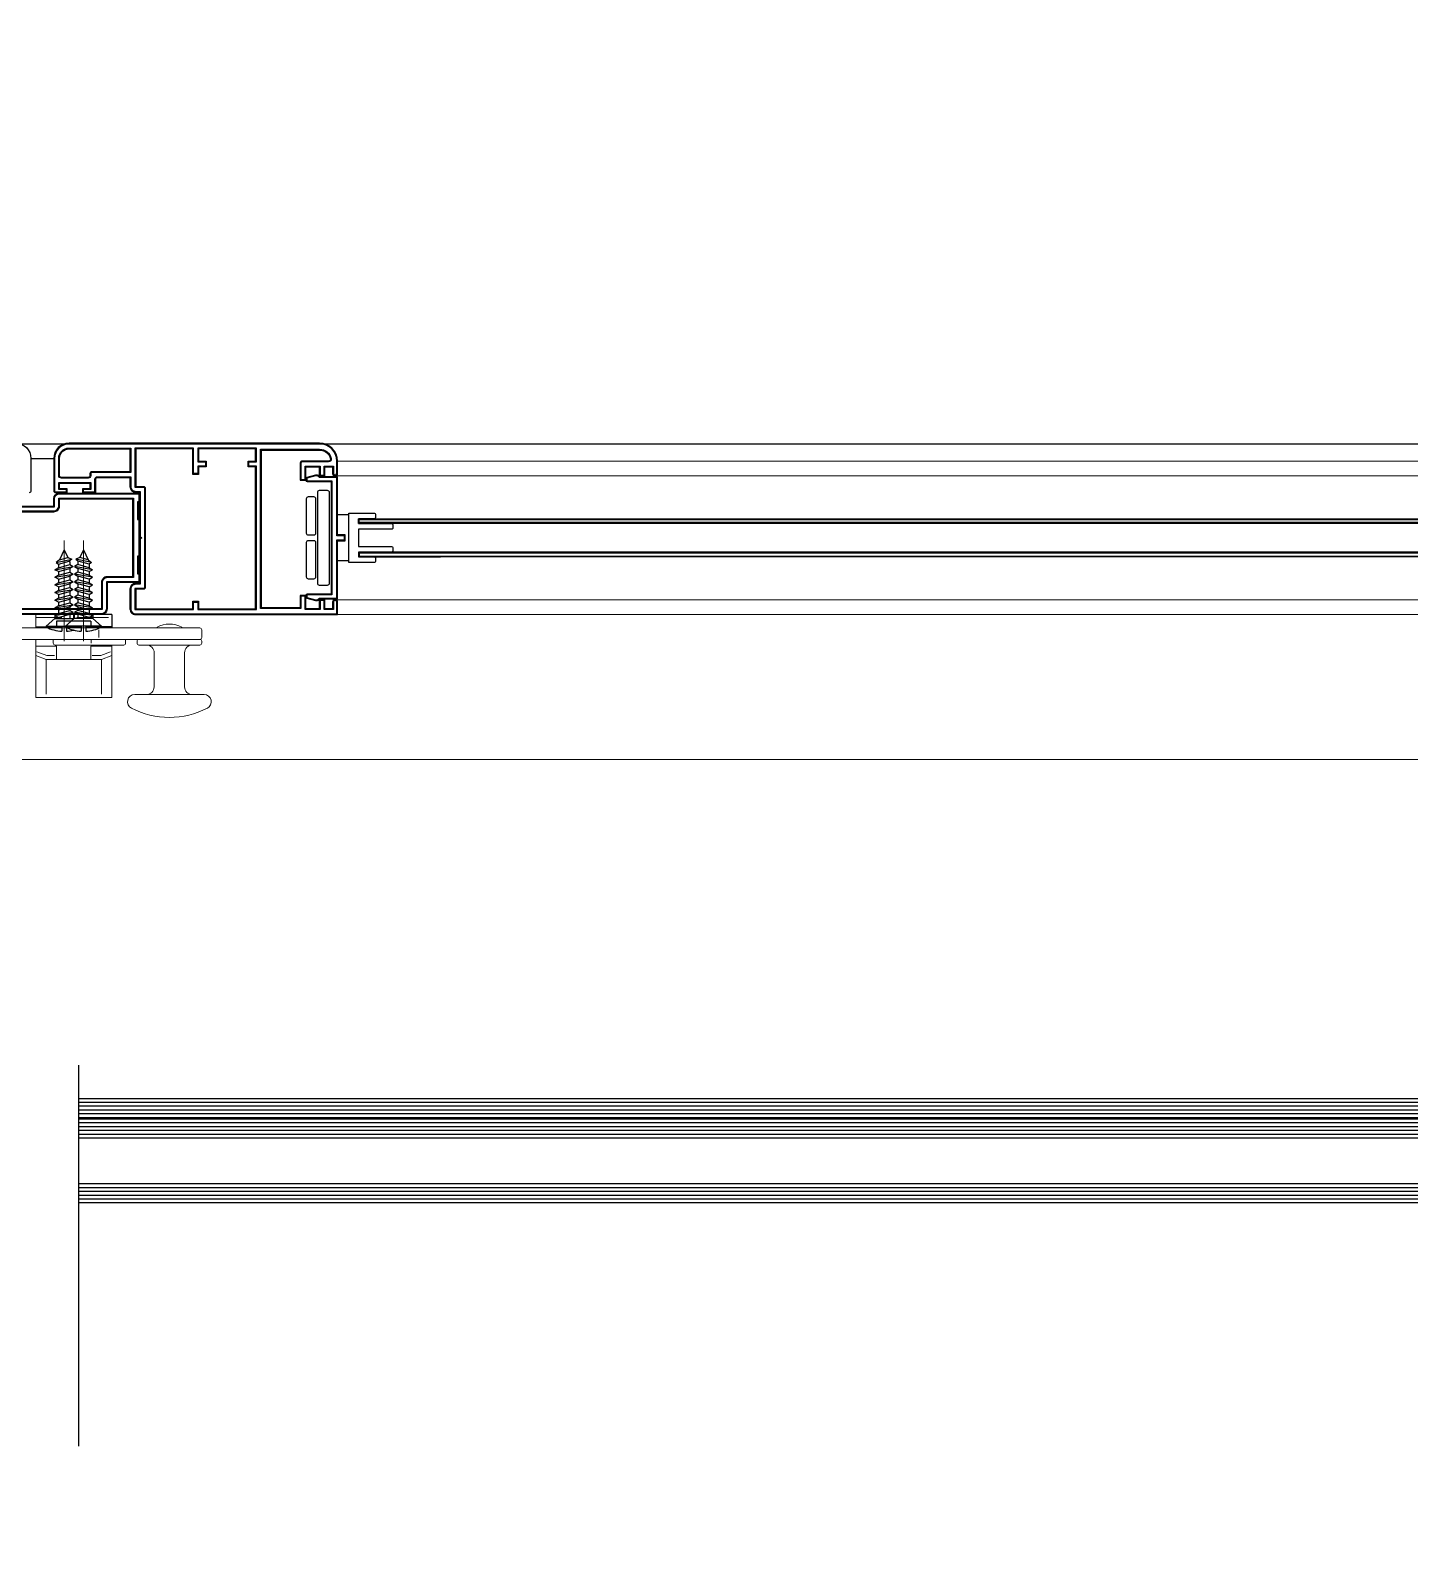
# Model space of a CAD drawing. Header units: millimetres. Extents: x 1251.1 to 1334.1, y 1577.6 to 1641.3.
# Drawn here: x 1277.4718 to 1277.8338, y 1620.2657 to 1620.668 of the extents above; entities that cross this region are included whole.
import ezdxf

# ---------------------------------------------------------------- set-up
doc = ezdxf.new("R2010")
doc.units = ezdxf.units.MM
doc.linetypes.add('TRATTOPUNTO', pattern=[1, 0.5, -0.25, 0, -0.25])
for name, color, linetype in [('FINESTRA_finissime', 251, 'Continuous'), ('MONTANTI sezioni - windows structure section', 2, 'Continuous'), ('MURATURA', 140, 'Continuous')]:
    doc.layers.add(name, color=color, linetype=linetype)
doc.layers.add('PROIEZIONI finissime - fine lines', color=251, linetype='Continuous', lineweight=9)
doc.layers.add('VETRATE sezioni - windows sections', color=7, linetype='Continuous', true_color=0x4d79ff)

msp = doc.modelspace()

# ---------------------------------------------------------------- hatches: boundary and pattern name
h = msp.add_hatch()
h.set_pattern_fill('GRASS', color=256, scale=0.05399999999999999)
h.set_pattern_definition([(90, (0, 0), (-0.9698676609599999, 0.9698676609599999), [0.257175, -1.68256032192]), (45, (0, 0), (-0.9698676610754683, 0.9698676610754684), [0.257175, -1.114425]), (135, (0, 0), (-0.9698676610754684, -0.9698676610754683), [0.257175, -1.114425])])
h.paths.add_polyline_path([(1288.156753483145, 1623.663419884172), (1271.814513092768, 1623.663419884172), (1271.653388966745, 1615.164947138083), (1275.156753483145, 1615.164947138083), (1275.156753483145, 1616.859523159729), (1275.156753483145, 1618.059523159729), (1275.156753483145, 1620.559523159729), (1288.156753483145, 1620.559523159729)])
h = msp.add_hatch()
h.set_pattern_fill('GRASS', color=256, scale=10)
h.set_pattern_definition([(90, (0, 0), (-179.6051224, 179.6051224), [47.625, -311.5852448]), (45, (0, 0), (-179.605122421383, 179.6051224213831), [47.625, -206.375]), (135, (0, 0), (-179.6051224213831, -179.605122421383), [47.625, -206.375])])
h.paths.add_polyline_path([(1288.156753483145, 1623.663419884172), (1271.814513092768, 1623.663419884172), (1271.653388966745, 1615.164947138083), (1275.156753483145, 1615.164947138083), (1275.156753483145, 1616.859523159729), (1275.156753483145, 1618.059523159729), (1275.156753483145, 1620.559523159729), (1288.156753483145, 1620.559523159729)])

# ---------------------------------------------------------------- linework, layer by layer
at = {"layer": 'FINESTRA_finissime', "color": 145, "linetype": 'TRATTOPUNTO', "ltscale": 0.02}
msp.add_line((1277.484452062899, 1620.296418012362), (1277.484452062899, 1620.443415447614), dxfattribs=at)
at = {"layer": 'MONTANTI sezioni - windows structure section'}
for p, q in [((1277.471919423889, 1620.555717224021), (1277.477919423889, 1620.555717224021)), ((1277.555419423889, 1620.540867224021), (1277.552419423889, 1620.540867224021)), ((1277.557919423889, 1620.539867224021), (1277.993253483146, 1620.539867224021)), ((1277.557919423889, 1620.538667224021), (1277.557919423889, 1620.539867224021)), ((1277.558119423889, 1620.539667224021), (1277.993253483146, 1620.539667224021)), ((1277.558119423889, 1620.538867224021), (1277.558119423889, 1620.539667224021)), ((1277.993253483146, 1620.538667224021), (1277.557919423889, 1620.538667224021)), ((1277.993253483146, 1620.538867224021), (1277.558119423889, 1620.538867224021)), ((1277.480619423889, 1620.531717224021), (1277.479398082981, 1620.529098049993)), ((1277.480619423889, 1620.531717224021), (1277.481569458464, 1620.5296798683)), ((1277.485719423889, 1620.531717224021), (1277.484769389314, 1620.5296798683)), ((1277.485719423889, 1620.531717224021), (1277.486940764796, 1620.529098049993)), ((1277.478219423889, 1620.526507722576), (1277.483019423889, 1620.527307615849)), ((1277.479398082981, 1620.529098049993), (1277.478543500502, 1620.528345881622)), ((1277.478543500502, 1620.528345881622), (1277.479119423889, 1620.527988107333)), ((1277.478558206485, 1620.528355387302), (1277.482626742926, 1620.529245213127)), ((1277.479119423889, 1620.527988107333), (1277.481998596294, 1620.528759579254)), ((1277.479119423889, 1620.527988107333), (1277.479119423889, 1620.527023383514)), ((1277.479119423889, 1620.527023383514), (1277.482119423889, 1620.527827231091)), ((1277.479398082981, 1620.529098049993), (1277.481569458464, 1620.5296798683)), ((1277.481569458464, 1620.5296798683), (1277.482626742926, 1620.529245213127)), ((1277.482648265142, 1620.529248814507), (1277.481998596294, 1620.528759579254)), ((1277.481998596294, 1620.528759579254), (1277.482119423889, 1620.52850046364)), ((1277.482119423889, 1620.52850046364), (1277.482119423889, 1620.527827231091)), ((1277.482119423889, 1620.527827231091), (1277.483019423889, 1620.527307615849)), ((1277.483019423889, 1620.527307615849), (1277.482119423889, 1620.526791954911)), ((1277.484219423889, 1620.527827231091), (1277.483319423889, 1620.527307615849)), ((1277.483319423889, 1620.527307615849), (1277.484219423889, 1620.526791954911)), ((1277.488119423889, 1620.526507722576), (1277.483319423889, 1620.527307615849)), ((1277.483690582635, 1620.529248814507), (1277.484340251484, 1620.528759579254)), ((1277.484769389314, 1620.5296798683), (1277.483712104851, 1620.529245213127)), ((1277.487780641293, 1620.528355387302), (1277.483712104851, 1620.529245213127)), ((1277.484340251484, 1620.528759579254), (1277.484219423889, 1620.52850046364)), ((1277.484219423889, 1620.52850046364), (1277.484219423889, 1620.527827231091)), ((1277.487219423889, 1620.527023383514), (1277.484219423889, 1620.527827231091)), ((1277.487219423889, 1620.527988107333), (1277.484340251484, 1620.528759579254)), ((1277.486940764796, 1620.529098049993), (1277.484769389314, 1620.5296798683)), ((1277.486940764796, 1620.529098049993), (1277.487795347275, 1620.528345881622)), ((1277.487795347275, 1620.528345881622), (1277.487219423889, 1620.527988107333)), ((1277.487219423889, 1620.527988107333), (1277.487219423889, 1620.527023383514)), ((1277.555419423889, 1620.528867224021), (1277.552419423889, 1620.528867224021)), ((1278.007753483145, 1620.531067224021), (1277.557919423889, 1620.531067224021)), ((1277.557919423889, 1620.531067224021), (1277.557919423889, 1620.529867224021)), ((1277.557919423889, 1620.529867224021), (1277.579419423889, 1620.529867224021)), ((1277.993253483146, 1620.530867224021), (1277.558119423889, 1620.530867224021)), ((1277.558119423889, 1620.530867224021), (1277.558119423889, 1620.530067224021)), ((1277.558119423889, 1620.530067224021), (1277.993253483146, 1620.530067224021)), ((1278.003553483145, 1620.529867224021), (1277.579419423889, 1620.529867224021)), ((1277.479119423889, 1620.527023383514), (1277.478219423889, 1620.526507722576)), ((1277.479119423889, 1620.525988107333), (1277.478219423889, 1620.526507722576)), ((1277.478219423889, 1620.524507722576), (1277.483019423889, 1620.525307615849)), ((1277.479119423889, 1620.525023383514), (1277.478219423889, 1620.524507722576)), ((1277.479119423889, 1620.523988107333), (1277.478219423889, 1620.524507722576)), ((1277.478219423889, 1620.522507722576), (1277.483019423889, 1620.523307615849)), ((1277.479119423889, 1620.525988107333), (1277.482119423889, 1620.526791954911)), ((1277.479119423889, 1620.525988107333), (1277.479119423889, 1620.525023383514)), ((1277.479119423889, 1620.525023383514), (1277.482119423889, 1620.525827231091)), ((1277.479119423889, 1620.523988107333), (1277.482119423889, 1620.524791954911)), ((1277.479119423889, 1620.523988107333), (1277.479119423889, 1620.523023383514)), ((1277.479119423889, 1620.523023383514), (1277.482119423889, 1620.523827231091)), ((1277.482119423889, 1620.526791954911), (1277.482119423889, 1620.525827231091)), ((1277.482119423889, 1620.525827231091), (1277.483019423889, 1620.525307615849)), ((1277.483019423889, 1620.525307615849), (1277.482119423889, 1620.524791954911)), ((1277.482119423889, 1620.524791954911), (1277.482119423889, 1620.523827231091)), ((1277.482119423889, 1620.523827231091), (1277.483019423889, 1620.523307615849)), ((1277.483019423889, 1620.523307615849), (1277.482119423889, 1620.522791954911)), ((1277.484219423889, 1620.525827231091), (1277.483319423889, 1620.525307615849)), ((1277.483319423889, 1620.525307615849), (1277.484219423889, 1620.524791954911)), ((1277.488119423889, 1620.524507722576), (1277.483319423889, 1620.525307615849)), ((1277.484219423889, 1620.523827231091), (1277.483319423889, 1620.523307615849)), ((1277.483319423889, 1620.523307615849), (1277.484219423889, 1620.522791954911)), ((1277.488119423889, 1620.522507722576), (1277.483319423889, 1620.523307615849)), ((1277.484219423889, 1620.526791954911), (1277.484219423889, 1620.525827231091)), ((1277.487219423889, 1620.525988107333), (1277.484219423889, 1620.526791954911)), ((1277.487219423889, 1620.525023383514), (1277.484219423889, 1620.525827231091)), ((1277.484219423889, 1620.524791954911), (1277.484219423889, 1620.523827231091)), ((1277.487219423889, 1620.523988107333), (1277.484219423889, 1620.524791954911)), ((1277.487219423889, 1620.523023383514), (1277.484219423889, 1620.523827231091)), ((1277.487219423889, 1620.527023383514), (1277.488119423889, 1620.526507722576)), ((1277.487219423889, 1620.525988107333), (1277.488119423889, 1620.526507722576)), ((1277.487219423889, 1620.525988107333), (1277.487219423889, 1620.525023383514)), ((1277.487219423889, 1620.525023383514), (1277.488119423889, 1620.524507722576)), ((1277.487219423889, 1620.523988107333), (1277.488119423889, 1620.524507722576)), ((1277.487219423889, 1620.523988107333), (1277.487219423889, 1620.523023383514)), ((1277.479119423889, 1620.523023383514), (1277.478219423889, 1620.522507722576)), ((1277.479119423889, 1620.521988107334), (1277.478219423889, 1620.522507722576)), ((1277.478219423889, 1620.520507722576), (1277.483019423889, 1620.521307615849)), ((1277.479119423889, 1620.521023383514), (1277.478219423889, 1620.520507722576)), ((1277.479119423889, 1620.519988107334), (1277.478219423889, 1620.520507722576)), ((1277.478219423889, 1620.518507722576), (1277.483019423889, 1620.519307615849)), ((1277.479119423889, 1620.521988107334), (1277.482119423889, 1620.522791954911)), ((1277.479119423889, 1620.521988107334), (1277.479119423889, 1620.521023383514)), ((1277.479119423889, 1620.521023383514), (1277.482119423889, 1620.521827231091)), ((1277.479119423889, 1620.519988107334), (1277.482119423889, 1620.520791954911)), ((1277.479119423889, 1620.519988107334), (1277.479119423889, 1620.519023383514)), ((1277.479119423889, 1620.519023383514), (1277.482119423889, 1620.519827231091)), ((1277.482119423889, 1620.522791954911), (1277.482119423889, 1620.521827231091)), ((1277.482119423889, 1620.521827231091), (1277.483019423889, 1620.521307615849)), ((1277.483019423889, 1620.521307615849), (1277.482119423889, 1620.520791954911)), ((1277.482119423889, 1620.520791954911), (1277.482119423889, 1620.519827231091)), ((1277.482119423889, 1620.519827231091), (1277.483019423889, 1620.519307615849)), ((1277.483019423889, 1620.519307615849), (1277.482119423889, 1620.518791954911)), ((1277.484219423889, 1620.521827231091), (1277.483319423889, 1620.521307615849)), ((1277.483319423889, 1620.521307615849), (1277.484219423889, 1620.520791954911)), ((1277.488119423889, 1620.520507722576), (1277.483319423889, 1620.521307615849)), ((1277.484219423889, 1620.519827231091), (1277.483319423889, 1620.519307615849)), ((1277.483319423889, 1620.519307615849), (1277.484219423889, 1620.518791954911)), ((1277.488119423889, 1620.518507722576), (1277.483319423889, 1620.519307615849)), ((1277.484219423889, 1620.522791954911), (1277.484219423889, 1620.521827231091)), ((1277.487219423889, 1620.521988107334), (1277.484219423889, 1620.522791954911)), ((1277.487219423889, 1620.521023383514), (1277.484219423889, 1620.521827231091)), ((1277.484219423889, 1620.520791954911), (1277.484219423889, 1620.519827231091)), ((1277.487219423889, 1620.519988107334), (1277.484219423889, 1620.520791954911)), ((1277.487219423889, 1620.519023383514), (1277.484219423889, 1620.519827231091)), ((1277.487219423889, 1620.523023383514), (1277.488119423889, 1620.522507722576)), ((1277.487219423889, 1620.521988107334), (1277.488119423889, 1620.522507722576)), ((1277.487219423889, 1620.521988107334), (1277.487219423889, 1620.521023383514)), ((1277.487219423889, 1620.521023383514), (1277.488119423889, 1620.520507722576)), ((1277.487219423889, 1620.519988107334), (1277.488119423889, 1620.520507722576)), ((1277.487219423889, 1620.519988107334), (1277.487219423889, 1620.519023383514)), ((1277.479119423889, 1620.519023383514), (1277.478219423889, 1620.518507722576)), ((1277.479119423889, 1620.517988107334), (1277.478219423889, 1620.518507722576)), ((1277.478219423889, 1620.516507722576), (1277.483019423889, 1620.517307615849)), ((1277.479119423889, 1620.517023383514), (1277.478219423889, 1620.516507722576)), ((1277.479119423889, 1620.515988107334), (1277.478219423889, 1620.516507722576)), ((1277.478219423889, 1620.514507722576), (1277.483019423889, 1620.515307615849)), ((1277.479119423889, 1620.517988107334), (1277.482119423889, 1620.518791954911)), ((1277.479119423889, 1620.517988107334), (1277.479119423889, 1620.517023383514)), ((1277.479119423889, 1620.517023383514), (1277.482119423889, 1620.517827231091)), ((1277.479119423889, 1620.515988107334), (1277.482119423889, 1620.516791954911)), ((1277.479119423889, 1620.515988107334), (1277.479119423889, 1620.515023383514)), ((1277.479119423889, 1620.515023383514), (1277.482119423889, 1620.515827231091)), ((1277.482119423889, 1620.518791954911), (1277.482119423889, 1620.517827231091)), ((1277.482119423889, 1620.517827231091), (1277.483019423889, 1620.517307615849)), ((1277.483019423889, 1620.517307615849), (1277.482119423889, 1620.516791954911)), ((1277.482119423889, 1620.516791954911), (1277.482119423889, 1620.515827231091)), ((1277.482119423889, 1620.515827231091), (1277.483019423889, 1620.515307615849)), ((1277.483019423889, 1620.515307615849), (1277.482119423889, 1620.514791954911)), ((1277.484219423889, 1620.517827231091), (1277.483319423889, 1620.517307615849)), ((1277.483319423889, 1620.517307615849), (1277.484219423889, 1620.516791954911)), ((1277.488119423889, 1620.516507722576), (1277.483319423889, 1620.517307615849)), ((1277.484219423889, 1620.515827231091), (1277.483319423889, 1620.515307615849)), ((1277.483319423889, 1620.515307615849), (1277.484219423889, 1620.514791954911)), ((1277.488119423889, 1620.514507722576), (1277.483319423889, 1620.515307615849)), ((1277.484219423889, 1620.518791954911), (1277.484219423889, 1620.517827231091)), ((1277.487219423889, 1620.517988107334), (1277.484219423889, 1620.518791954911)), ((1277.487219423889, 1620.517023383514), (1277.484219423889, 1620.517827231091)), ((1277.484219423889, 1620.516791954911), (1277.484219423889, 1620.515827231091)), ((1277.487219423889, 1620.515988107334), (1277.484219423889, 1620.516791954911)), ((1277.487219423889, 1620.515023383514), (1277.484219423889, 1620.515827231091)), ((1277.487219423889, 1620.519023383514), (1277.488119423889, 1620.518507722576)), ((1277.487219423889, 1620.517988107334), (1277.488119423889, 1620.518507722576)), ((1277.487219423889, 1620.517988107334), (1277.487219423889, 1620.517023383514)), ((1277.487219423889, 1620.517023383514), (1277.488119423889, 1620.516507722576)), ((1277.487219423889, 1620.515988107334), (1277.488119423889, 1620.516507722576)), ((1277.487219423889, 1620.515988107334), (1277.487219423889, 1620.515023383514)), ((1277.493169423889, 1620.514717224021), (1277.473169423889, 1620.514717224021)), ((1277.478168902856, 1620.513717224021), (1277.475927329042, 1620.511645820375)), ((1277.475927329042, 1620.511645820375), (1277.480019423889, 1620.511645820375)), ((1277.475927329042, 1620.511645820375), (1277.475927329042, 1620.511460500223)), ((1277.475927329042, 1620.511460500223), (1277.480019423889, 1620.511460500223)), ((1277.478168902856, 1620.514717224021), (1277.478168902856, 1620.513717224021)), ((1277.478168902856, 1620.513717224021), (1277.483069944922, 1620.513717224021)), ((1277.479119423889, 1620.515023383514), (1277.478219423889, 1620.514507722576)), ((1277.479119423889, 1620.513988107333), (1277.478219423889, 1620.514507722576)), ((1277.478669423889, 1620.512967224021), (1277.478669423889, 1620.511467224021)), ((1277.487669423889, 1620.512967224021), (1277.478669423889, 1620.512967224021)), ((1277.479119423889, 1620.513988107333), (1277.482119423889, 1620.514791954911)), ((1277.479119423889, 1620.513988107333), (1277.479119423889, 1620.513717224021)), ((1277.480019423889, 1620.511717224021), (1277.480019423889, 1620.510334886372)), ((1277.480019423889, 1620.511717224021), (1277.481104598648, 1620.511717224021)), ((1277.483268902856, 1620.513717224021), (1277.481027329042, 1620.511645820375)), ((1277.485119423889, 1620.511645820375), (1277.481027329042, 1620.511645820375)), ((1277.481027329042, 1620.511645820375), (1277.481027329042, 1620.511460500223)), ((1277.485119423889, 1620.511460500223), (1277.481027329042, 1620.511460500223)), ((1277.481219423889, 1620.51136353624), (1277.481219423889, 1620.510334886372)), ((1277.482119423889, 1620.514791954911), (1277.482119423889, 1620.513717224021)), ((1277.483069944922, 1620.514717224021), (1277.483069944922, 1620.513717224021)), ((1277.483268902856, 1620.514717224021), (1277.483268902856, 1620.513717224021)), ((1277.488169944922, 1620.513717224021), (1277.483268902856, 1620.513717224021)), ((1277.484219423889, 1620.514791954911), (1277.484219423889, 1620.513717224021)), ((1277.487219423889, 1620.513988107333), (1277.484219423889, 1620.514791954911)), ((1277.485119423889, 1620.511717224021), (1277.485119423889, 1620.510334886372)), ((1277.486319423889, 1620.511717224021), (1277.485119423889, 1620.511717224021)), ((1277.486319423889, 1620.511717224021), (1277.486319423889, 1620.510334886372)), ((1277.490411518735, 1620.511645820375), (1277.486319423889, 1620.511645820375)), ((1277.490411518735, 1620.511460500223), (1277.486319423889, 1620.511460500223)), ((1277.487219423889, 1620.515023383514), (1277.488119423889, 1620.514507722576)), ((1277.487219423889, 1620.513988107333), (1277.488119423889, 1620.514507722576)), ((1277.487219423889, 1620.513988107333), (1277.487219423889, 1620.513717224021)), ((1277.487669423889, 1620.512967224021), (1277.487669423889, 1620.511467224021)), ((1277.493169423889, 1620.511467224021), (1277.487669423889, 1620.511467224021)), ((1277.488169944922, 1620.514717224021), (1277.488169944922, 1620.513717224021)), ((1277.488169944922, 1620.513717224021), (1277.490411518735, 1620.511645820375)), ((1277.490411518735, 1620.511645820375), (1277.490411518735, 1620.511460500223)), ((1277.493169423889, 1620.514717224021), (1277.493169423889, 1620.511217224021))]:
    msp.add_line(p, q, dxfattribs=at)
for points in [[(1277.467919423889, 1620.559717224021, -0.414213562373093), (1277.471919423889, 1620.555717224021), (1277.471919423889, 1620.547217224021, -0.4142135623730951), (1277.471419423889, 1620.546717224021)], [(1277.461919423889, 1620.543217224021), (1277.477919423889, 1620.543217224021), (1277.477919423889, 1620.545117224021, -0.4142135623731146), (1277.479419423889, 1620.546617224021), (1277.500419423889, 1620.546617224021), (1277.500419423889, 1620.544117224021), (1277.500119423889, 1620.544117224021), (1277.500119423889, 1620.539867224021), (1277.500419423889, 1620.539867224021), (1277.500419423889, 1620.529867224021), (1277.500119423889, 1620.529867224021), (1277.500119423889, 1620.525617224021), (1277.500419423889, 1620.525617224021), (1277.500419423889, 1620.523117224021), (1277.491919423889, 1620.523117224021), (1277.491919423889, 1620.516217224021, -0.4142135623730951), (1277.490419423889, 1620.514717224021), (1277.459419423889, 1620.514717224021, -0.4142135623730951)], [(1277.461919423889, 1620.543017224021), (1277.478119423889, 1620.543017224021), (1277.478119423889, 1620.545117224021, -0.4142135623731258), (1277.479419423889, 1620.546417224021), (1277.500219423889, 1620.546417224021), (1277.500219423889, 1620.544317224021), (1277.499919423889, 1620.544317224021), (1277.499919423889, 1620.539667224021), (1277.500219423889, 1620.539667224021), (1277.500219423889, 1620.530067224021), (1277.499919423889, 1620.530067224021), (1277.499919423889, 1620.525417224021), (1277.500219423889, 1620.525417224021), (1277.500219423889, 1620.523317224021), (1277.491719423889, 1620.523317224021), (1277.491719423889, 1620.516217224021, -0.4142135623731002), (1277.490419423889, 1620.514917224021), (1277.459419423889, 1620.514917224021, -0.4142135623731001)]]:
    msp.add_lwpolyline(points, format="xyb", dxfattribs=at)
for points in [[(1277.477919423889, 1620.547217224021, 0.4142135623730951), (1277.478419423889, 1620.546717224021), (1277.481419423889, 1620.546717224021), (1277.481419423889, 1620.547717224021), (1277.479419423889, 1620.547717224021), (1277.479419423889, 1620.549217224021), (1277.487419423889, 1620.549217224021), (1277.487419423889, 1620.547717224021), (1277.485419423889, 1620.547717224021), (1277.485419423889, 1620.546717224021), (1277.488919423889, 1620.546717224021), (1277.488919423889, 1620.550217224021, -0.4142135623730951), (1277.489419423889, 1620.550717224021), (1277.497919423889, 1620.550717224021), (1277.497919423889, 1620.548367224021, 0.4142135623730951), (1277.499419423889, 1620.546867224021), (1277.500419423889, 1620.546867224021), (1277.500419423889, 1620.535167224021), (1277.500719423889, 1620.534867224021), (1277.500419423889, 1620.534567224021), (1277.500419423889, 1620.522867224021), (1277.499419423889, 1620.522867224021, 0.4142135623730951), (1277.497919423889, 1620.521367224021), (1277.497919423889, 1620.516217224021, 0.4142135623730951), (1277.499419423889, 1620.514717224021), (1277.552419423889, 1620.514717224021), (1277.552419423889, 1620.517967224021, 1), (1277.551119423888, 1620.517967224021), (1277.551119423888, 1620.516217224021), (1277.549119423889, 1620.516217224021), (1277.549119423889, 1620.518617224021), (1277.547619423889, 1620.518617224021), (1277.547619423889, 1620.516217224021), (1277.544119423889, 1620.516217224021), (1277.544119423889, 1620.519717224021), (1277.542619423889, 1620.519717224021), (1277.542619423889, 1620.516517224021), (1277.532419423889, 1620.516517224021), (1277.532419423889, 1620.557917224021), (1277.547719423889, 1620.557917224021, -0.3539972922353375), (1277.550555791749, 1620.555621390688, -0.4771078284050197), (1277.550066762808, 1620.555017224021), (1277.543119423889, 1620.555017224021, 0.4142135623730951), (1277.542619423889, 1620.554517224021), (1277.542619423889, 1620.550017224021), (1277.544119423889, 1620.550017224021), (1277.544119423889, 1620.553517224021), (1277.547619423889, 1620.553517224021), (1277.547619423889, 1620.551117224021), (1277.549119423889, 1620.551117224021), (1277.549119423889, 1620.553517224021), (1277.551119423888, 1620.553517224021), (1277.551119423888, 1620.551767224021, 1), (1277.552419423889, 1620.551767224021), (1277.552419423889, 1620.555017224021, 0.4142135623730951), (1277.547719423889, 1620.559717224021), (1277.481919423889, 1620.559717224021, 0.414213562373093), (1277.477919423889, 1620.555717224021)], [(1277.478119423889, 1620.547217224021, 0.4142135623731173), (1277.478419423889, 1620.546917224021), (1277.481219423889, 1620.546917224021), (1277.481219423889, 1620.547517224021), (1277.479219423889, 1620.547517224021), (1277.479219423889, 1620.549417224021), (1277.487619423889, 1620.549417224021), (1277.487619423889, 1620.547517224021), (1277.485619423889, 1620.547517224021), (1277.485619423889, 1620.546917224021), (1277.488719423889, 1620.546917224021), (1277.488719423889, 1620.550217224021, -0.4142135623730856), (1277.489419423889, 1620.550917224021), (1277.498119423889, 1620.550917224021), (1277.498119423889, 1620.548367224021, 0.4142135623731002), (1277.499419423889, 1620.547067224021), (1277.500619423889, 1620.547067224021), (1277.500619423889, 1620.535250066733), (1277.501002266601, 1620.534867224021), (1277.500619423889, 1620.534484381308), (1277.500619423889, 1620.522667224021), (1277.499419423889, 1620.522667224021, 0.4142135623731002), (1277.498119423889, 1620.521367224021), (1277.498119423889, 1620.516217224021, 0.4142135623731002), (1277.499419423889, 1620.514917224021), (1277.552219423889, 1620.514917224021), (1277.552219423889, 1620.517967224021, 1), (1277.551319423889, 1620.517967224021), (1277.551319423889, 1620.516017224021), (1277.548919423889, 1620.516017224021), (1277.548919423889, 1620.518417224021), (1277.547819423889, 1620.518417224021), (1277.547819423889, 1620.516017224021), (1277.543919423889, 1620.516017224021), (1277.543919423889, 1620.519517224021), (1277.542819423889, 1620.519517224021), (1277.542819423889, 1620.516317224021), (1277.532219423889, 1620.516317224021), (1277.532219423889, 1620.558117224021), (1277.547719423889, 1620.558117224021, -0.3539972922353337), (1277.550751403326, 1620.555663057354, -0.4771078284050183), (1277.550066762808, 1620.554817224021), (1277.543119423889, 1620.554817224021, 0.4142135623731173), (1277.542819423889, 1620.554517224021), (1277.542819423889, 1620.550217224021), (1277.543919423889, 1620.550217224021), (1277.543919423889, 1620.553717224021), (1277.547819423889, 1620.553717224021), (1277.547819423889, 1620.551317224021), (1277.548919423889, 1620.551317224021), (1277.548919423889, 1620.553717224021), (1277.551319423889, 1620.553717224021), (1277.551319423889, 1620.551767224021, 1), (1277.552219423889, 1620.551767224021), (1277.552219423889, 1620.555017224021, 0.4142135623730966), (1277.547719423889, 1620.559517224021), (1277.481919423889, 1620.559517224021, 0.4142135623730968), (1277.478119423889, 1620.555717224021)], [(1277.479219423889, 1620.555717224021, -0.4142135623731018), (1277.481919423889, 1620.558417224021), (1277.498119423889, 1620.558417224021), (1277.498119423889, 1620.552017224021), (1277.487919423889, 1620.552017224021, 0.4142135623731173), (1277.487619423889, 1620.551717224021), (1277.487619423889, 1620.551217224021, -0.4142135623730856), (1277.486919423889, 1620.550517224021), (1277.479919423889, 1620.550517224021, -0.4142135623730856), (1277.479219423889, 1620.551217224021)], [(1277.479419423889, 1620.555717224021, -0.4142135623731018), (1277.481919423889, 1620.558217224021), (1277.497919423889, 1620.558217224021), (1277.497919423889, 1620.552217224021), (1277.487919423889, 1620.552217224021, 0.4142135623730943), (1277.487419423889, 1620.551717224021), (1277.487419423889, 1620.551217224021, -0.4142135623730951), (1277.486919423889, 1620.550717224021), (1277.479919423889, 1620.550717224021, -0.4142135623730951), (1277.479419423889, 1620.551217224021)], [(1277.514619423889, 1620.558417224021), (1277.499219423889, 1620.558417224021), (1277.499219423889, 1620.548167224021), (1277.501419423888, 1620.548167224021, -0.4142135623731173), (1277.501719423889, 1620.547867224021), (1277.501719423889, 1620.521867224021, -0.4142135623731173), (1277.501419423888, 1620.521567224021), (1277.499219423889, 1620.521567224021), (1277.499219423889, 1620.516017224021), (1277.514619423889, 1620.516017224021), (1277.514619423889, 1620.518017224021), (1277.515719423889, 1620.518017224021), (1277.515719423889, 1620.516017224021), (1277.531119423889, 1620.516017224021), (1277.531119423889, 1620.553717224021), (1277.529119423889, 1620.553717224021), (1277.529119423889, 1620.554817224021), (1277.531119423889, 1620.554817224021), (1277.531119423889, 1620.558417224021), (1277.515719423889, 1620.558417224021), (1277.515719423889, 1620.554817224021), (1277.517719423889, 1620.554817224021), (1277.517719423889, 1620.553717224021), (1277.515719423889, 1620.553717224021), (1277.515719423889, 1620.551717224021), (1277.514619423889, 1620.551717224021)], [(1277.514419423889, 1620.558217224021), (1277.499419423889, 1620.558217224021), (1277.499419423889, 1620.548367224021), (1277.501419423888, 1620.548367224021, -0.4142135623730956), (1277.501919423889, 1620.547867224021), (1277.501919423889, 1620.521867224021, -0.4142135623730951), (1277.501419423888, 1620.521367224021), (1277.499419423889, 1620.521367224021), (1277.499419423889, 1620.516217224021), (1277.514419423889, 1620.516217224021), (1277.514419423889, 1620.518217224021), (1277.515919423889, 1620.518217224021), (1277.515919423889, 1620.516217224021), (1277.530919423888, 1620.516217224021), (1277.530919423888, 1620.553517224021), (1277.528919423889, 1620.553517224021), (1277.528919423889, 1620.555017224021), (1277.530919423888, 1620.555017224021), (1277.530919423888, 1620.558217224021), (1277.515919423889, 1620.558217224021), (1277.515919423889, 1620.555017224021), (1277.517919423889, 1620.555017224021), (1277.517919423889, 1620.553517224021), (1277.515919423889, 1620.553517224021), (1277.515919423889, 1620.551517224021), (1277.514419423889, 1620.551517224021)], [(1277.544119423889, 1620.550426245673), (1277.544119423889, 1620.549967224021, 0.4142135623730843), (1277.544419423889, 1620.549667224021), (1277.550719423889, 1620.549667224021), (1277.550719423889, 1620.520067224021), (1277.544419423889, 1620.520067224021, 0.4142135623730843), (1277.544119423889, 1620.519767224021), (1277.544119423889, 1620.519308202368, 0.3394542588633662), (1277.544341778175, 1620.519018424621), (1277.546606647737, 1620.51841155465, 0.2679491924311567), (1277.547572573563, 1620.518670373695), (1277.547769423888, 1620.518867224021), (1277.552419423889, 1620.518867224021), (1277.552419423889, 1620.534117224021), (1277.554419423889, 1620.534117224021), (1277.554419423889, 1620.535617224021), (1277.552419423889, 1620.535617224021), (1277.552419423889, 1620.550867224021), (1277.547769423888, 1620.550867224021), (1277.547572573563, 1620.551064074346, 0.2679491924311567), (1277.546606647737, 1620.551322893391), (1277.544341778175, 1620.550716023421, 0.3394542588633662)], [(1277.544319423889, 1620.550426245673), (1277.544319423889, 1620.549967224021, 0.4142135623731616), (1277.544419423889, 1620.549867224021), (1277.550919423889, 1620.549867224021), (1277.550919423889, 1620.519867224021), (1277.544419423889, 1620.519867224021, 0.4142135623731618), (1277.544319423889, 1620.519767224021), (1277.544319423889, 1620.519308202368, 0.3394542588634982), (1277.544393541984, 1620.519211609786), (1277.546658411546, 1620.518604739816, 0.2679491924311567), (1277.547431152207, 1620.518811795052), (1277.547686581176, 1620.519067224021), (1277.552219423889, 1620.519067224021), (1277.552219423889, 1620.534317224021), (1277.554219423889, 1620.534317224021), (1277.554219423889, 1620.535417224021), (1277.552219423889, 1620.535417224021), (1277.552219423889, 1620.550667224021), (1277.547686581176, 1620.550667224021), (1277.547431152207, 1620.55092265299, 0.2679491924311512), (1277.546658411546, 1620.551129708226), (1277.544393541984, 1620.550522838256, 0.339454258863412)], [(1277.459219423889, 1620.521567224021), (1277.460419423889, 1620.521567224021, 0.4142135623731002), (1277.461719423889, 1620.522867224021), (1277.461719423889, 1620.541917224021), (1277.477919423889, 1620.541917224021, 0.4142135623731002), (1277.479219423889, 1620.543217224021), (1277.479219423889, 1620.545317224021), (1277.498819423889, 1620.545317224021), (1277.498819423889, 1620.524417224021), (1277.491919423889, 1620.524417224021, 0.4142135623731002), (1277.490619423889, 1620.523117224021), (1277.490619423889, 1620.516017224021), (1277.459219423889, 1620.516017224021)], [(1277.459419423889, 1620.521367224021), (1277.460419423889, 1620.521367224021, 0.4142135623730951), (1277.461919423889, 1620.522867224021), (1277.461919423889, 1620.541717224021), (1277.477919423889, 1620.541717224021, 0.4142135623730951), (1277.479419423889, 1620.543217224021), (1277.479419423889, 1620.545117224021), (1277.498619423889, 1620.545117224021), (1277.498619423889, 1620.524617224021), (1277.491919423889, 1620.524617224021, 0.4142135623730951), (1277.490419423889, 1620.523117224021), (1277.490419423889, 1620.516217224021), (1277.459419423889, 1620.516217224021)], [(1277.544219423889, 1620.536117224021, 0.4142135623730958), (1277.544719423889, 1620.535617224021), (1277.546219423888, 1620.535617224021, 0.4142135623730943), (1277.546719423889, 1620.536117224021), (1277.546719423889, 1620.545117224021, 0.4142135623730958), (1277.546219423888, 1620.545617224021), (1277.544719423889, 1620.545617224021, 0.4142135623730943), (1277.544219423889, 1620.545117224021)], [(1277.550219423888, 1620.522867224021, -0.4142135623730965), (1277.549719423889, 1620.522367224021), (1277.547719423889, 1620.522367224021, -0.4142135623730951), (1277.547219423889, 1620.522867224021), (1277.547219423889, 1620.546867224021, -0.4142135623730948), (1277.547719423889, 1620.547367224021), (1277.549719423889, 1620.547367224021, -0.4142135623730954), (1277.550219423888, 1620.546867224021)], [(1277.566619423889, 1620.538617224021, -0.4142135623730951), (1277.566919423889, 1620.538317224021), (1277.566919423889, 1620.537417224021, -0.4142135623730979), (1277.566619423889, 1620.537117224021), (1277.557919423889, 1620.537117224021), (1277.557919423889, 1620.532617224021), (1277.566619423889, 1620.532617224021, -0.4142135623730917), (1277.566919423889, 1620.532317224021), (1277.566919423889, 1620.531417224021, -0.4142135623730979), (1277.566619423889, 1620.531117224021), (1277.557919423889, 1620.531117224021), (1277.557919423889, 1620.529867224021), (1277.562119423889, 1620.529867224021, -0.4142135623730974), (1277.562419423889, 1620.529567224021), (1277.562419423889, 1620.528667224021, -0.4142135623730921), (1277.562119423889, 1620.528367224021), (1277.555419423889, 1620.528367224021), (1277.555419423889, 1620.541367224021), (1277.562119423889, 1620.541367224021, -0.4142135623730951), (1277.562419423889, 1620.541067224021), (1277.562419423889, 1620.540167224021, -0.4142135623730951), (1277.562119423889, 1620.539867224021), (1277.557919423889, 1620.539867224021), (1277.557919423889, 1620.538617224021)], [(1277.544219423889, 1620.524617224021, 0.4142135623730951), (1277.544719423889, 1620.524117224021), (1277.546219423888, 1620.524117224021, 0.4142135623730951), (1277.546719423889, 1620.524617224021), (1277.546719423889, 1620.533617224021, 0.4142135623730945), (1277.546219423888, 1620.534117224021), (1277.544719423889, 1620.534117224021, 0.4142135623730951), (1277.544219423889, 1620.533617224021)]]:
    msp.add_lwpolyline(points, format="xyb", close=True, dxfattribs=at)
for centre, start, end in [((1277.480619423889, 1620.520517224021), 242.6122924694958, 266.6277133165822), ((1277.485719423889, 1620.520517224021), 242.6122924694958, 266.6277133165822), ((1277.485719423889, 1620.520517224021), 273.3722866834178, 297.3877075305042), ((1277.480619423889, 1620.520517224021), 273.3722866834178, 284.4775121861885)]:
    msp.add_arc(centre, 0.0102, start, end, dxfattribs=at)
at = {"layer": 'MURATURA'}
msp.add_line((1275.156753483145, 1620.559523159729), (1288.156753483145, 1620.559523159729), dxfattribs=at)
at = {"layer": 'PROIEZIONI finissime - fine lines'}
for p, q in [((1277.552419423889, 1620.555017224021), (1277.993253483146, 1620.555017224021)), ((1277.551769423889, 1620.551117224021), (1277.993253483146, 1620.551117224021)), ((1277.480619423889, 1620.507717224021), (1277.480619423889, 1620.534151297159)), ((1277.485719423889, 1620.507717224021), (1277.485719423889, 1620.534151297159)), ((1277.551769423889, 1620.518617224021), (1277.993253483146, 1620.518617224021)), ((1277.447519944922, 1620.511217224021), (1277.516269944922, 1620.511217224021)), ((1277.473169423889, 1620.514717224021), (1277.473169423889, 1620.511217224021)), ((1277.480033012311, 1620.513967224021), (1277.473169423889, 1620.513967224021)), ((1277.478669423889, 1620.511467224021), (1277.473169423889, 1620.511467224021)), ((1277.492297658479, 1620.513967224021), (1277.483951622094, 1620.513967224021)), ((1277.505019944922, 1620.511217224021), (1277.505019944922, 1620.511417224021)), ((1277.511519944921, 1620.511217224021), (1277.511519944921, 1620.511417224021)), ((1277.552419423889, 1620.514717224021), (1277.993253483146, 1620.514717224021)), ((1277.447519944922, 1620.508217224021), (1277.516269944922, 1620.508217224021)), ((1277.473169423889, 1620.508217224021), (1277.473169423889, 1620.492967224021)), ((1277.477769944921, 1620.507217224021), (1277.477769944921, 1620.508217224021)), ((1277.487769944922, 1620.507217224021), (1277.487769944922, 1620.508217224021)), ((1277.489769944922, 1620.510717224021), (1277.489769944922, 1620.508717224021)), ((1277.496769944922, 1620.507217224021), (1277.496769944922, 1620.508217224021)), ((1277.499769944921, 1620.507717224021), (1277.499769944921, 1620.507217224021)), ((1277.516769944922, 1620.510717224021), (1277.516769944922, 1620.508717224021)), ((1277.516769944922, 1620.507717224021), (1277.516769944922, 1620.507217224021)), ((1277.478669423889, 1620.506467224021), (1277.473169423889, 1620.506467224021)), ((1277.473169423889, 1620.503967224021), (1277.475919423889, 1620.502967224021)), ((1277.473511166952, 1620.504907017444), (1277.476095598866, 1620.503967224021)), ((1277.47808262068, 1620.503967224021), (1277.476095598866, 1620.503967224021)), ((1277.478269944922, 1620.506717224021), (1277.496269944922, 1620.506717224021)), ((1277.478669423889, 1620.506467224021), (1277.478669423889, 1620.502967224021)), ((1277.487669423889, 1620.506467224021), (1277.487669423889, 1620.502967224021)), ((1277.493169423889, 1620.506467224021), (1277.487669423889, 1620.506467224021)), ((1277.490243248911, 1620.503967224021), (1277.488022268565, 1620.503967224021)), ((1277.492827680826, 1620.504907017444), (1277.490243248911, 1620.503967224021)), ((1277.493169423889, 1620.503967224021), (1277.490419423889, 1620.502967224021)), ((1277.493169423889, 1620.506717224021), (1277.493169423889, 1620.492967224021)), ((1277.500269944921, 1620.506717224021), (1277.516269944922, 1620.506717224021)), ((1277.504269944921, 1620.504717224021), (1277.504269944921, 1620.495717224021)), ((1277.512269944922, 1620.504717224021), (1277.512269944922, 1620.495717224021)), ((1277.490419423889, 1620.502967224021), (1277.475919423889, 1620.502967224021)), ((1277.475919423889, 1620.502967224021), (1277.475919423889, 1620.493866198829)), ((1277.490419423889, 1620.502967224021), (1277.490419423889, 1620.493866198829)), ((1277.493169423889, 1620.492967224021), (1277.473169423889, 1620.492967224021)), ((1277.499157958906, 1620.493717224021), (1277.517381930937, 1620.493717224021)), ((1276.874753483145, 1620.476717224021), (1278.074753483145, 1620.476717224021))]:
    msp.add_line(p, q, dxfattribs=at)
for centre, radius, start, end in [((1277.508269944922, 1620.505215661521), 0.007001562500000115, 62.34269805532624, 117.6573019446738), ((1277.516269944922, 1620.510717224021), 0.0004999999999999995, 0, 90.00000000000001), ((1277.478269944922, 1620.507217224021), 0.0004999999999999995, 180, 270), ((1277.496269944922, 1620.507217224021), 0.0004999999999999995, 270, 0), ((1277.500269944921, 1620.507717224021), 0.0004999999999999995, 90.00000000000001, 180), ((1277.500269944921, 1620.507217224021), 0.0004999999999999995, 180, 270), ((1277.516269944922, 1620.508717224021), 0.0004999999999999995, 270, 0), ((1277.516269944922, 1620.507717224021), 0.0004999999999999995, 0, 90.00000000000001), ((1277.516269944922, 1620.507217224021), 0.0004999999999999995, 270, 0), ((1277.502269944921, 1620.504717224021), 0.001999999999999998, 0, 90.00000000000001), ((1277.514269944922, 1620.504717224021), 0.001999999999999998, 90.00000000000001, 180), ((1277.502269944921, 1620.495717224021), 0.001999999999999998, 270, 0), ((1277.514269944922, 1620.495717224021), 0.001999999999999998, 180, 270), ((1277.499157958906, 1620.491829210036), 0.001888013984688944, 90.00000000000001, 242.5678417365625), ((1277.517381930937, 1620.491829210036), 0.001888013984688944, 297.4321582634375, 90.00000000000001), ((1277.508269944922, 1620.509383890687), 0.02166666666666658, 242.5678417365625, 297.4321582634375)]:
    msp.add_arc(centre, radius, start, end, dxfattribs=at)
at = {"layer": 'VETRATE sezioni - windows sections', "linetype": 'Continuous'}
for p, q in [((1277.484447774899, 1620.386719394911), (1278.023505744216, 1620.386719394911)), ((1277.484452062899, 1620.387717246911), (1278.023010032215, 1620.387717246911)), ((1277.484447774899, 1620.385719394911), (1278.023505744216, 1620.385719394911)), ((1277.484447774899, 1620.384719394911), (1278.023505744216, 1620.384719394911)), ((1277.484447774899, 1620.383719394911), (1278.023505744216, 1620.383719394911)), ((1277.484447774899, 1620.382719394911), (1278.023505744216, 1620.382719394911)), ((1277.484447774899, 1620.382339394911), (1278.023505744216, 1620.382339394911)), ((1277.484447774899, 1620.381339394911), (1278.023505744216, 1620.381339394911)), ((1277.484447774899, 1620.380339394911), (1278.023505744216, 1620.380339394911)), ((1277.484447774899, 1620.379339394911), (1278.023505744216, 1620.379339394911)), ((1277.484447774899, 1620.378339394911), (1278.023505744216, 1620.378339394911)), ((1277.484447774899, 1620.377339394911), (1278.023010032215, 1620.377339394911)), ((1277.484452062899, 1620.365339394911), (1278.023010032215, 1620.365339394911)), ((1277.484452062899, 1620.364339394911), (1278.023510032215, 1620.364339394911)), ((1277.484452062899, 1620.363339394911), (1278.023510032215, 1620.363339394911)), ((1277.484452062899, 1620.362339394911), (1278.023510032215, 1620.362339394911)), ((1277.484452062899, 1620.361339394911), (1278.023510032215, 1620.361339394911)), ((1277.484452062899, 1620.360339394911), (1278.023010032215, 1620.360339394911))]:
    msp.add_line(p, q, dxfattribs=at)
at = {"layer": 'VETRATE sezioni - windows sections', "linetype": 'Continuous', "lineweight": 40}
msp.add_line((1277.484447774899, 1620.382529394911), (1278.023505744216, 1620.382529394911), dxfattribs=at)

doc.saveas('drawing.dxf')
